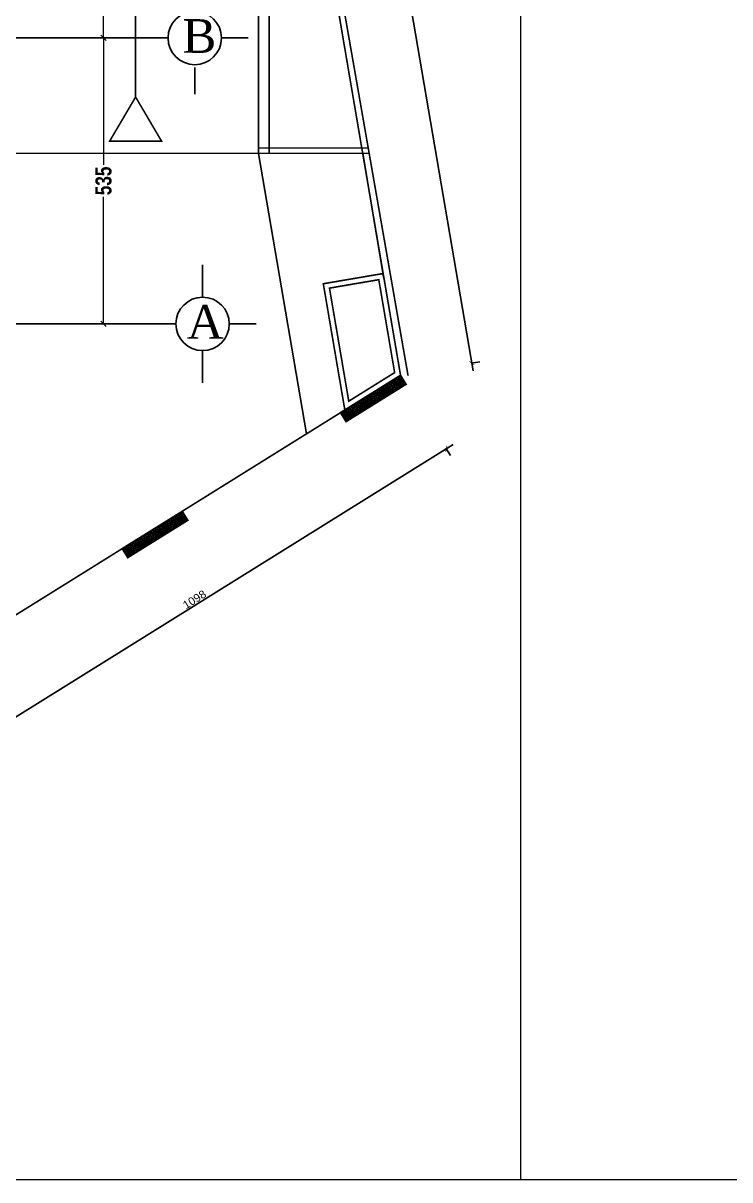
# Model space of a CAD drawing. Extents: x 285329 to 658348, y -83126 to -16980.
# Drawn here: x 338329 to 339651, y -43859 to -41695 of the extents above; entities that cross this region are included whole.
import ezdxf

# ---------------------------------------------------------------- set-up
doc = ezdxf.new("R2010")
doc.units = 0
doc.layers.get('0').update_dxf_attribs({"linetype": 'CONTINUOUS'})
doc.layers.get('DEFPOINTS').update_dxf_attribs({"color": 9, "linetype": 'CONTINUOUS'})
for name, color, linetype in [('AXIS', 1, 'CONTINUOUS'), ('COLUMN', 5, 'CONTINUOUS'), ('FURNITURE', 4, 'CONTINUOUS'), ('TEXT', 3, 'CONTINUOUS'), ('WALL', 7, 'CONTINUOUS')]:
    doc.layers.add(name, color=color, linetype=linetype)
doc.layers.add('VIS', color=8, linetype='CONTINUOUS', lineweight=18)
doc.styles.add('CITYBLUEPRINT', font='cityb___.ttf', dxfattribs={"width": 0.8})
doc.styles.get("Standard").update_dxf_attribs({"font": 'sanss___.ttf', "height": 15})
doc.styles.add('style2', font='romantic.ttf', dxfattribs={"height": 50})
doc.dimstyles.new('50', dxfattribs={"dimtxt": 30, "dimasz": 10, "dimexe": 5, "dimexo": 6, "dimgap": 5, "dimtad": 0, "dimdec": 0, "dimdsep": 46, "dimtxsty": 'CITYBLUEPRINT', "dimblk1": 'OBLIQUE', "dimblk2": 'OBLIQUE', "dimsah": 1, "dimcen": 0.05, "dimdle": 0.03, "dimclre": 22, "dimclrt": 7, "dimadec": 0, "dimazin": 0, "dimtfac": 1, "dimtdec": 0, "dimtix": 1, "dimtmove": 0, "dimatfit": 3, "dimldrblk": 'OBLIQUE', "dimfxl": 1, "dimtolj": 1, "dimtzin": 0, "dimarcsym": 0})
doc.dimstyles.new('STANDARD$0', dxfattribs={"dimscale": 0, "dimtxt": 50, "dimasz": 8, "dimexe": 15, "dimexo": 0.0625, "dimgap": 2, "dimtad": 1, "dimdec": 0, "dimzin": 0, "dimdsep": 46, "dimtxsty": 'Standard', "dimblk1": 'ARCHTICK', "dimblk2": 'ARCHTICK', "dimsah": 1, "dimcen": 0.09, "dimdle": 15, "dimclrd": 3, "dimclre": 3, "dimclrt": 3, "dimazin": 0, "dimtfac": 1, "dimtdec": 0, "dimtofl": 0, "dimtmove": 1, "dimatfit": 3, "dimldrblk": 'ARCHTICK', "dimfxl": 1.0455, "dimfxlon": 1, "dimtolj": 1, "dimtzin": 0, "dimarcsym": 0})

# ---------------------------------------------------------------- blocks, each defined once
blk = doc.blocks.new('_ARCHTICK')
at = {"color": 0, "linetype": 'ByBlock', "const_width": 0.15}
blk.add_lwpolyline([(-0.5, -0.5), (0.5, 0.5)], dxfattribs=at)
blk = doc.blocks.new('*D2212')
at = {"layer": 'DEFPOINTS', "color": 0, "linetype": 'Continuous', "lineweight": 5, "transparency": 16777216}
for p in [(159766.8, -32812.9), (159633.4, -32835.7), (160167.5, -35966.3)]:
    blk.add_point(p, dxfattribs=at)
at = {"layer": 'WALL', "color": 3, "linetype": 'Continuous', "lineweight": -2, "transparency": 16777216}
for p, q in [((160303.4, -35958.3), (159764.3, -32798.1)), ((159765.8, -32813.1), (159781.6, -32810.4)), ((160299.9, -35943.7), (160315.7, -35941))]:
    blk.add_line(p, q, dxfattribs=at)
at = {"layer": 'WALL', "color": 3, "linetype": 'Continuous', "lineweight": -2, "transparency": 16777216, "xscale": 8, "yscale": 8, "zscale": 8}
for p, rotation in [((159766.8, -32812.9), 99.68081920431976), ((160300.9, -35943.5), 279.6808192043198)]:
    blk.add_blockref('_ARCHTICK', p, dxfattribs=dict(at, rotation=rotation))
at = {"layer": 'WALL', "color": 3, "linetype": 'Continuous', "transparency": 16777216, "insert": (160043.5, -34376.6), "char_height": 15, "attachment_point": 5, "rotation": 279.6808}
blk.add_mtext('\\A1;3176', dxfattribs=at)
blk = doc.blocks.new('*D2216')
at = {"layer": 'DEFPOINTS', "color": 0, "linetype": 'Continuous', "lineweight": 5, "transparency": 16777216}
for p in [(160167.5, -35966.3), (160253.1, -36103.8), (159235.4, -36546.7)]:
    blk.add_point(p, dxfattribs=at)
at = {"layer": 'WALL', "color": 3, "linetype": 'Continuous', "lineweight": -2, "transparency": 16777216}
for p, q in [((159308.3, -36692.1), (160265.8, -36095.8)), ((160252.5, -36102.9), (160261, -36116.5)), ((159320.5, -36683.3), (159329, -36696.9))]:
    blk.add_line(p, q, dxfattribs=at)
at = {"layer": 'WALL', "color": 3, "linetype": 'Continuous', "lineweight": -2, "transparency": 16777216, "xscale": 8, "yscale": 8, "zscale": 8}
for p, rotation in [((160253.1, -36103.8), 31.913114314117), ((159321, -36684.2), 211.913114314117)]:
    blk.add_blockref('_ARCHTICK', p, dxfattribs=dict(at, rotation=rotation))
at = {"layer": 'WALL', "color": 3, "linetype": 'Continuous', "transparency": 16777216, "insert": (159781.9, -36385.7), "char_height": 15, "attachment_point": 5, "rotation": 31.9131}
blk.add_mtext('\\A1;1098', dxfattribs=at)
blk = doc.blocks.new('_Oblique')
at = {"color": 0, "lineweight": -2}
blk.add_line((-0.5, -0.5), (0.5, 0.5), dxfattribs=at)
blk = doc.blocks.new('*D2210')
at = {"layer": 'DEFPOINTS', "color": 0, "linetype": 'Continuous', "lineweight": 5, "transparency": 16777216}
for p in [(329436.7, -12978.7), (329436.7, -13353.7), (329436.7, -13353.7)]:
    blk.add_point(p, dxfattribs=at)
at = {"layer": 'VIS', "color": 22, "linetype": 'Continuous', "lineweight": -2, "transparency": 16777216}
for p, q in [((329430.7, -12978.7), (329431.7, -12978.7)), ((329442.7, -13353.7), (329441.7, -13353.7))]:
    blk.add_line(p, q, dxfattribs=at)
at = {"layer": 'VIS', "color": 24, "linetype": 'Continuous', "lineweight": -2, "transparency": 16777216}
for p, q in [((329436.7, -12978.6), (329436.7, -13136.5)), ((329436.7, -13353.7), (329436.7, -13195.9))]:
    blk.add_line(p, q, dxfattribs=at)
at = {"layer": 'VIS', "color": 24, "linetype": 'Continuous', "lineweight": -2, "transparency": 16777216, "xscale": 10, "yscale": 10, "zscale": 10}
for p, rotation in [((329436.7, -12978.7), 90), ((329436.7, -13353.7), 270)]:
    blk.add_blockref('_Oblique', p, dxfattribs=dict(at, rotation=rotation))
at = {"layer": 'VIS', "color": 30, "linetype": 'Continuous', "lineweight": 5, "transparency": 16777216, "insert": (329436.7, -13166.2), "char_height": 30, "attachment_point": 5, "rotation": 90, "style": 'CITYBLUEPRINT'}
blk.add_mtext('\\A1;375', dxfattribs=at)
blk = doc.blocks.new('*D2211')
at = {"layer": 'DEFPOINTS', "color": 0, "linetype": 'Continuous', "lineweight": 5, "transparency": 16777216}
for p in [(329436.7, -13353.7), (329436.7, -13888.5), (329436.7, -13888.5)]:
    blk.add_point(p, dxfattribs=at)
at = {"layer": 'VIS', "color": 24, "linetype": 'Continuous', "lineweight": -2, "transparency": 16777216}
for p, q in [((329436.7, -13353.7), (329436.7, -13591.2)), ((329436.7, -13888.6), (329436.7, -13651.1))]:
    blk.add_line(p, q, dxfattribs=at)
at = {"layer": 'VIS', "color": 22, "linetype": 'Continuous', "lineweight": -2, "transparency": 16777216}
for p, q in [((329442.7, -13353.7), (329441.7, -13353.7)), ((329442.7, -13888.5), (329441.7, -13888.5))]:
    blk.add_line(p, q, dxfattribs=at)
at = {"layer": 'VIS', "color": 24, "linetype": 'Continuous', "lineweight": -2, "transparency": 16777216, "xscale": 10, "yscale": 10, "zscale": 10}
for p, rotation in [((329436.7, -13353.7), 90), ((329436.7, -13888.5), 270)]:
    blk.add_blockref('_Oblique', p, dxfattribs=dict(at, rotation=rotation))
at = {"layer": 'VIS', "color": 30, "linetype": 'Continuous', "lineweight": 5, "transparency": 16777216, "insert": (329436.7, -13621.1), "char_height": 30, "attachment_point": 5, "rotation": 90, "style": 'CITYBLUEPRINT'}
blk.add_mtext('\\A1;535', dxfattribs=at)
blk = doc.blocks.new('site77')
at = {"layer": 'WALL', "linetype": 'Continuous', "const_width": 3}
for points in [[(159633.4, -32835.7), (160181.6, -35967.1)], [(159633.4, -32835.7), (160167.5, -35966.3)], [(159235.4, -36546.7), (160167.5, -35966.3)]]:
    blk.add_lwpolyline(points, dxfattribs=at)
at = {"layer": 'WALL', "linetype": 'Continuous'}
for p1, p2, distance, picture, middle in [((160167.5, -35966.3), (159633.4, -32835.7), -135.4, '*D2212', (160043.5, -34376.6)), ((159235.4, -36546.7), (160167.5, -35966.3), -162, '*D2216', (159781.9, -36385.7))]:
    dim = blk.add_aligned_dim(p1=p1, p2=p2, distance=distance, dimstyle='STANDARD$0', override={"dimscale": 1}, dxfattribs=at)
    dim.commit()
    dim.dimension.update_dxf_attribs({"geometry": picture, "text_midpoint": middle})
blk = doc.blocks.new('cbcb')
at = {"layer": 'AXIS'}
for p, q in [((329557.3, -13353.7), (327215.7, -13353.7)), ((329657.3, -13353.7), (329707.3, -13353.7)), ((329607.3, -13408.7), (329607.3, -13458.7)), ((329622, -13838.6), (329622, -13778.2)), ((327235.1, -13888.5), (329572, -13888.5)), ((329672, -13888.6), (329722, -13888.6)), ((329622, -13999), (329622, -13938.6))]:
    blk.add_line(p, q, dxfattribs=at)
for centre in [(329607.3, -13353.7), (329622, -13888.6)]:
    blk.add_circle(centre, 50, dxfattribs=at)
at = {"layer": 'TEXT', "char_height": 63, "width": 240.461, "attachment_point": 1, "style": 'style2'}
for s, insert in [('B', (329584.2, -13318.5)), ('A', (329592.7, -13853.4))]:
    blk.add_mtext(s, dxfattribs=dict(at, insert=insert))
at = {"layer": 'VIS', "linetype": 'Continuous', "lineweight": 5}
for base, p1, p2, picture, middle in [((329436.7, -13353.7), (329436.7, -12978.7), (329436.7, -13353.7), '*D2210', (329436.7, -13166.2)), ((329436.7, -13888.5), (329436.7, -13353.7), (329436.7, -13888.5), '*D2211', (329436.7, -13621.1))]:
    dim = blk.add_linear_dim(base=base, p1=p1, p2=p2, angle=90, dimstyle='50', override={"dimtmove": 1}, dxfattribs=at)
    dim.commit()
    dim.dimension.update_dxf_attribs({"geometry": picture, "text_midpoint": middle})

msp = doc.modelspace()

# ---------------------------------------------------------------- hatches: boundary and pattern name
at = {"layer": 'AXIS'}
h = msp.add_hatch(dxfattribs=at)
h.set_pattern_fill('ANSI37', color=256, angle=31.91311, style=0)
h.set_pattern_definition([(76.9131143, (73823.7193, -179539.8643), (-3.092538327, 0.718910075), []), (166.9131143, (73823.7193, -179539.8643), (-0.718910075, -3.092538327), [])])
h.paths.add_polyline_path([(339034.92, -42353.63), (338922.44, -42423.68), (338933.01, -42440.66), (339045.5, -42370.61)])
h = msp.add_hatch(dxfattribs=at)
h.set_pattern_fill('ANSI37', color=256, angle=31.91311, style=0)
h.set_pattern_definition([(76.9131143, (73415.2446, -179794.247), (-3.092538327, 0.718910075), []), (166.9131143, (73415.2446, -179794.247), (-0.718910075, -3.092538327), [])])
h.paths.add_polyline_path([(338626.45, -42608.01), (338513.97, -42678.07), (338524.54, -42695.04), (338637.02, -42624.99)])

# ---------------------------------------------------------------- linework, layer by layer
at = {"layer": 'COLUMN', "linetype": 'Continuous', "lineweight": 5}
msp.add_lwpolyline([(339259.17, -38608.53), (339259.17, -43858.53), (335571.67, -43858.53), (335571.67, -38608.53)], close=True, dxfattribs=at)
at = {"layer": 'FURNITURE', "ltscale": 3}
msp.add_line((338539.25, -41833.41), (338539.25, -40630.51), dxfattribs=at)
at = {"layer": 'VIS', "linetype": 'Continuous', "lineweight": 5}
msp.add_line((361056.47, -43858.69), (326417.03, -43858.69), dxfattribs=at)
at = {"layer": 'WALL', "color": 6, "linetype": 'Continuous'}
msp.add_line((338769.25, -41938.58), (338858.76, -42463.34), dxfattribs=at)
at = {"layer": 'WALL', "linetype": 'Continuous'}
msp.add_line((338964.1, -41938.58), (339004, -42172.49), dxfattribs=at)
at = {"layer": 'WALL', "color": 6, "linetype": 'Continuous', "const_width": 3}
for points in [[(338789.25, -41578.33), (338789.25, -41938.58), (338789.25, -40869.97), (338714.36, -40445.06, 0.1827883), (338497.69, -40087.02), (338289.25, -40087.02)], [(338769.25, -41938.58), (338769.25, -40871.72), (338694.66, -40448.53, 0.1205129), (338497.69, -40118.55), (338289.25, -40118.55)]]:
    msp.add_lwpolyline(points, format="xyb", dxfattribs=at)
at = {"layer": 'WALL', "linetype": 'Continuous', "const_width": 3}
for points in [[(338539.17, -41833.28), (338490.53, -41915.93), (338539.17, -41915.93)], [(338539.17, -41833.28), (338587.8, -41915.93), (338539.17, -41915.93)], [(339004, -42172.49), (339034.91, -42353.64), (338919.87, -42425.28)], [(339045.48, -42370.62), (339034.92, -42353.63), (338922.37, -42423.57), (338932.92, -42440.55), (339045.48, -42370.62)], [(338637, -42625), (338626.45, -42608.01), (338513.89, -42677.95), (338524.45, -42694.94), (338637, -42625)]]:
    msp.add_lwpolyline(points, dxfattribs=at)
at = {"layer": 'WALL', "color": 6, "linetype": 'Continuous', "const_width": 3}
for points in [[(338769.25, -41928.58), (338974.49, -41928.58)], [(338289.25, -41938.58), (338809.54, -41938.58)], [(338769.25, -41938.58), (338976.24, -41938.58)], [(339002.45, -42163.38), (338890.43, -42182.49), (338930.7, -42418.54)], [(339002.45, -42163.38), (338890.43, -42182.49), (338930.7, -42418.54), (339034.91, -42353.64), (339002.45, -42163.38)], [(338890.43, -42182.49), (339002.45, -42163.38)]]:
    msp.add_lwpolyline(points, dxfattribs=at)
msp.add_lwpolyline([(338994.27, -42174.92), (338901.97, -42190.67), (338938.05, -42402.18), (339023.92, -42348.7)], close=True, dxfattribs=at)

# ---------------------------------------------------------------- block references
at = {"layer": 'VIS', "linetype": 'Continuous', "lineweight": 5}
msp.add_blockref('cbcb', (9042.55, -28369.04), dxfattribs=at)
at = {"layer": 'WALL', "linetype": 'Continuous'}
msp.add_blockref('site77', (178867.45, -6387.39), dxfattribs=at)

doc.saveas('drawing.dxf')
